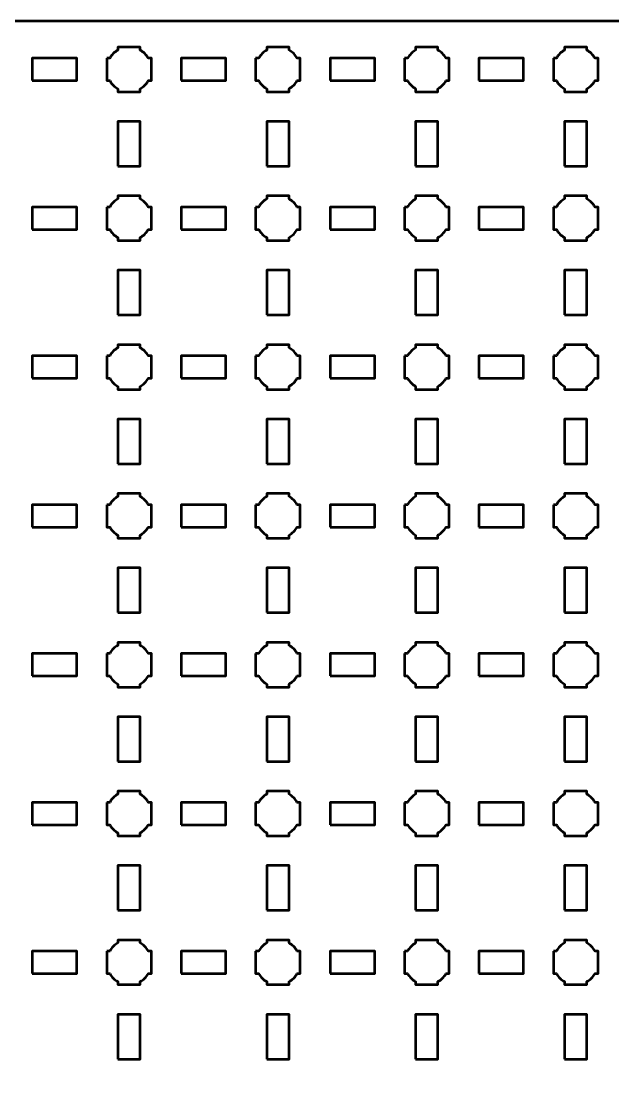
# Model space of a CAD drawing. Header units: centimetres. Extents: x -40.1 to 19.1, y -44.5 to 14.8.
# Drawn here: x -18.95 to -11, y 0.65 to 14.8 of the extents above; entities that cross this region are included whole.
import ezdxf

# ---------------------------------------------------------------- set-up
doc = ezdxf.new("R2010")
doc.units = ezdxf.units.CM
doc.header["$MEASUREMENT"] = 0
doc.layers.add('Layer 1', color=7, linetype='Continuous')

msp = doc.modelspace()

# ---------------------------------------------------------------- linework, layer by layer
at = {"layer": 'Layer 1', "color": 250, "lineweight": 53}
for points in [[(-18.8, 14), (-18.2, 14), (-18.2, 14.3), (-18.8, 14.3), (-18.8, 14)], [(-16.8, 14), (-16.2, 14), (-16.2, 14.3), (-16.8, 14.3), (-16.8, 14)], [(-14.8, 14), (-14.2, 14), (-14.2, 14.3), (-14.8, 14.3), (-14.8, 14)], [(-12.8, 14), (-12.2, 14), (-12.2, 14.3), (-12.8, 14.3), (-12.8, 14)], [(-17.65, 12.85), (-17.35, 12.85), (-17.35, 13.45), (-17.65, 13.45), (-17.65, 12.85)], [(-15.65, 12.85), (-15.35, 12.85), (-15.35, 13.45), (-15.65, 13.45), (-15.65, 12.85)], [(-13.65, 12.85), (-13.35, 12.85), (-13.35, 13.45), (-13.65, 13.45), (-13.65, 12.85)], [(-11.65, 12.85), (-11.35, 12.85), (-11.35, 13.45), (-11.65, 13.45), (-11.65, 12.85)], [(-18.8, 12), (-18.2, 12), (-18.2, 12.3), (-18.8, 12.3), (-18.8, 12)], [(-16.8, 12), (-16.2, 12), (-16.2, 12.3), (-16.8, 12.3), (-16.8, 12)], [(-14.8, 12), (-14.2, 12), (-14.2, 12.3), (-14.8, 12.3), (-14.8, 12)], [(-12.8, 12), (-12.2, 12), (-12.2, 12.3), (-12.8, 12.3), (-12.8, 12)], [(-17.65, 10.85), (-17.35, 10.85), (-17.35, 11.45), (-17.65, 11.45), (-17.65, 10.85)], [(-15.65, 10.85), (-15.35, 10.85), (-15.35, 11.45), (-15.65, 11.45), (-15.65, 10.85)], [(-13.65, 10.85), (-13.35, 10.85), (-13.35, 11.45), (-13.65, 11.45), (-13.65, 10.85)], [(-11.65, 10.85), (-11.35, 10.85), (-11.35, 11.45), (-11.65, 11.45), (-11.65, 10.85)], [(-18.8, 10), (-18.2, 10), (-18.2, 10.3), (-18.8, 10.3), (-18.8, 10)], [(-16.8, 10), (-16.2, 10), (-16.2, 10.3), (-16.8, 10.3), (-16.8, 10)], [(-14.8, 10), (-14.2, 10), (-14.2, 10.3), (-14.8, 10.3), (-14.8, 10)], [(-12.8, 10), (-12.2, 10), (-12.2, 10.3), (-12.8, 10.3), (-12.8, 10)], [(-17.65, 8.85), (-17.35, 8.85), (-17.35, 9.45), (-17.65, 9.45), (-17.65, 8.85)], [(-15.65, 8.85), (-15.35, 8.85), (-15.35, 9.45), (-15.65, 9.45), (-15.65, 8.85)], [(-13.65, 8.85), (-13.35, 8.85), (-13.35, 9.45), (-13.65, 9.45), (-13.65, 8.85)], [(-11.65, 8.85), (-11.35, 8.85), (-11.35, 9.45), (-11.65, 9.45), (-11.65, 8.85)], [(-18.8, 8), (-18.2, 8), (-18.2, 8.3), (-18.8, 8.3), (-18.8, 8)], [(-16.8, 8), (-16.2, 8), (-16.2, 8.3), (-16.8, 8.3), (-16.8, 8)], [(-14.8, 8), (-14.2, 8), (-14.2, 8.3), (-14.8, 8.3), (-14.8, 8)], [(-12.8, 8), (-12.2, 8), (-12.2, 8.3), (-12.8, 8.3), (-12.8, 8)], [(-17.65, 6.85), (-17.35, 6.85), (-17.35, 7.45), (-17.65, 7.45), (-17.65, 6.85)], [(-15.65, 6.85), (-15.35, 6.85), (-15.35, 7.45), (-15.65, 7.45), (-15.65, 6.85)], [(-13.65, 6.85), (-13.35, 6.85), (-13.35, 7.45), (-13.65, 7.45), (-13.65, 6.85)], [(-11.65, 6.85), (-11.35, 6.85), (-11.35, 7.45), (-11.65, 7.45), (-11.65, 6.85)], [(-18.8, 6), (-18.2, 6), (-18.2, 6.3), (-18.8, 6.3), (-18.8, 6)], [(-16.8, 6), (-16.2, 6), (-16.2, 6.3), (-16.8, 6.3), (-16.8, 6)], [(-14.8, 6), (-14.2, 6), (-14.2, 6.3), (-14.8, 6.3), (-14.8, 6)], [(-12.8, 6), (-12.2, 6), (-12.2, 6.3), (-12.8, 6.3), (-12.8, 6)], [(-17.65, 4.85), (-17.35, 4.85), (-17.35, 5.45), (-17.65, 5.45), (-17.65, 4.85)], [(-15.65, 4.85), (-15.35, 4.85), (-15.35, 5.45), (-15.65, 5.45), (-15.65, 4.85)], [(-13.65, 4.85), (-13.35, 4.85), (-13.35, 5.45), (-13.65, 5.45), (-13.65, 4.85)], [(-11.65, 4.85), (-11.35, 4.85), (-11.35, 5.45), (-11.65, 5.45), (-11.65, 4.85)], [(-18.8, 4), (-18.2, 4), (-18.2, 4.3), (-18.8, 4.3), (-18.8, 4)], [(-16.8, 4), (-16.2, 4), (-16.2, 4.3), (-16.8, 4.3), (-16.8, 4)], [(-14.8, 4), (-14.2, 4), (-14.2, 4.3), (-14.8, 4.3), (-14.8, 4)], [(-12.8, 4), (-12.2, 4), (-12.2, 4.3), (-12.8, 4.3), (-12.8, 4)], [(-17.65, 2.85), (-17.35, 2.85), (-17.35, 3.45), (-17.65, 3.45), (-17.65, 2.85)], [(-15.65, 2.85), (-15.35, 2.85), (-15.35, 3.45), (-15.65, 3.45), (-15.65, 2.85)], [(-13.65, 2.85), (-13.35, 2.85), (-13.35, 3.45), (-13.65, 3.45), (-13.65, 2.85)], [(-11.65, 2.85), (-11.35, 2.85), (-11.35, 3.45), (-11.65, 3.45), (-11.65, 2.85)], [(-18.8, 2), (-18.2, 2), (-18.2, 2.3), (-18.8, 2.3), (-18.8, 2)], [(-16.8, 2), (-16.2, 2), (-16.2, 2.3), (-16.8, 2.3), (-16.8, 2)], [(-14.8, 2), (-14.2, 2), (-14.2, 2.3), (-14.8, 2.3), (-14.8, 2)], [(-12.8, 2), (-12.2, 2), (-12.2, 2.3), (-12.8, 2.3), (-12.8, 2)], [(-17.65, 0.85), (-17.35, 0.85), (-17.35, 1.45), (-17.65, 1.45), (-17.65, 0.85)], [(-15.65, 0.85), (-15.35, 0.85), (-15.35, 1.45), (-15.65, 1.45), (-15.65, 0.85)], [(-13.65, 0.85), (-13.35, 0.85), (-13.35, 1.45), (-13.65, 1.45), (-13.65, 0.85)], [(-11.65, 0.85), (-11.35, 0.85), (-11.35, 1.45), (-11.65, 1.45), (-11.65, 0.85)]]:
    msp.add_lwpolyline(points, close=True, dxfattribs=at)
msp.add_open_spline([(-40.15, -44), (-40.15, -44), (-40.15, 14.3), (-40.15, 14.3), (-40.15, 14.3), (-40.15, 14.57609), (-39.92609, 14.8), (-39.65, 14.8), (-39.65, 14.8), (-39.65, 14.8), (18.65, 14.8), (18.65, 14.8), (18.65, 14.8), (18.92609, 14.8), (19.15, 14.57609), (19.15, 14.3), (19.15, 14.3), (19.15, 14.3), (19.15, -44), (19.15, -44), (19.15, -44), (19.15, -44.27609), (18.92609, -44.5), (18.65, -44.5), (18.65, -44.5), (18.65, -44.5), (-39.65, -44.5), (-39.65, -44.5), (-39.65, -44.5), (-39.92609, -44.5), (-40.15, -44.27609), (-40.15, -44)], degree=3, knots=[0, 0, 0, 0, 0.125, 0.125, 0.125, 0.125, 0.25, 0.25, 0.25, 0.25, 0.375, 0.375, 0.375, 0.375, 0.5, 0.5, 0.5, 0.5, 0.625, 0.625, 0.625, 0.625, 0.75, 0.75, 0.75, 0.75, 0.875, 0.875, 0.875, 0.875, 1, 1, 1, 1], dxfattribs=at)
at = {"layer": 'Layer 1', "lineweight": 53}
for points in [[(-17.8, 14.3), (-17.8, 14.3), (-17.75985, 14.3), (-17.75985, 14.3), (-17.75985, 14.3), (-17.7335, 14.34553), (-17.69553, 14.3835), (-17.65, 14.40985), (-17.65, 14.40985), (-17.65, 14.40985), (-17.65, 14.45), (-17.65, 14.45), (-17.65, 14.45), (-17.65, 14.45), (-17.5, 14.45), (-17.5, 14.45), (-17.5, 14.45), (-17.5, 14.45), (-17.35, 14.45), (-17.35, 14.45), (-17.35, 14.45), (-17.35, 14.45), (-17.35, 14.40985), (-17.35, 14.40985), (-17.35, 14.40985), (-17.30447, 14.3835), (-17.2665, 14.34553), (-17.24015, 14.3), (-17.24015, 14.3), (-17.24015, 14.3), (-17.2, 14.3), (-17.2, 14.3), (-17.2, 14.3), (-17.2, 14.3), (-17.2, 14.15), (-17.2, 14.15), (-17.2, 14.15), (-17.2, 14.15), (-17.2, 14), (-17.2, 14), (-17.2, 14), (-17.2, 14), (-17.24015, 14), (-17.24015, 14), (-17.24015, 14), (-17.2665, 13.95447), (-17.30447, 13.9165), (-17.35, 13.89015), (-17.35, 13.89015), (-17.35, 13.89015), (-17.35, 13.85), (-17.35, 13.85), (-17.35, 13.85), (-17.35, 13.85), (-17.5, 13.85), (-17.5, 13.85), (-17.5, 13.85), (-17.5, 13.85), (-17.65, 13.85), (-17.65, 13.85), (-17.65, 13.85), (-17.65, 13.85), (-17.65, 13.89015), (-17.65, 13.89015), (-17.65, 13.89015), (-17.69553, 13.9165), (-17.7335, 13.95447), (-17.75985, 14), (-17.75985, 14), (-17.75985, 14), (-17.8, 14), (-17.8, 14), (-17.8, 14), (-17.8, 14), (-17.8, 14.15), (-17.8, 14.15), (-17.8, 14.15), (-17.8, 14.15), (-17.8, 14.3), (-17.8, 14.3)], [(-15.8, 14.3), (-15.8, 14.3), (-15.75985, 14.3), (-15.75985, 14.3), (-15.75985, 14.3), (-15.7335, 14.34553), (-15.69553, 14.3835), (-15.65, 14.40985), (-15.65, 14.40985), (-15.65, 14.40985), (-15.65, 14.45), (-15.65, 14.45), (-15.65, 14.45), (-15.65, 14.45), (-15.5, 14.45), (-15.5, 14.45), (-15.5, 14.45), (-15.5, 14.45), (-15.35, 14.45), (-15.35, 14.45), (-15.35, 14.45), (-15.35, 14.45), (-15.35, 14.40985), (-15.35, 14.40985), (-15.35, 14.40985), (-15.30447, 14.3835), (-15.2665, 14.34553), (-15.24015, 14.3), (-15.24015, 14.3), (-15.24015, 14.3), (-15.2, 14.3), (-15.2, 14.3), (-15.2, 14.3), (-15.2, 14.3), (-15.2, 14.15), (-15.2, 14.15), (-15.2, 14.15), (-15.2, 14.15), (-15.2, 14), (-15.2, 14), (-15.2, 14), (-15.2, 14), (-15.24015, 14), (-15.24015, 14), (-15.24015, 14), (-15.2665, 13.95447), (-15.30447, 13.9165), (-15.35, 13.89015), (-15.35, 13.89015), (-15.35, 13.89015), (-15.35, 13.85), (-15.35, 13.85), (-15.35, 13.85), (-15.35, 13.85), (-15.5, 13.85), (-15.5, 13.85), (-15.5, 13.85), (-15.5, 13.85), (-15.65, 13.85), (-15.65, 13.85), (-15.65, 13.85), (-15.65, 13.85), (-15.65, 13.89015), (-15.65, 13.89015), (-15.65, 13.89015), (-15.69553, 13.9165), (-15.7335, 13.95447), (-15.75985, 14), (-15.75985, 14), (-15.75985, 14), (-15.8, 14), (-15.8, 14), (-15.8, 14), (-15.8, 14), (-15.8, 14.15), (-15.8, 14.15), (-15.8, 14.15), (-15.8, 14.15), (-15.8, 14.3), (-15.8, 14.3)], [(-13.8, 14.3), (-13.8, 14.3), (-13.75985, 14.3), (-13.75985, 14.3), (-13.75985, 14.3), (-13.7335, 14.34553), (-13.69553, 14.3835), (-13.65, 14.40985), (-13.65, 14.40985), (-13.65, 14.40985), (-13.65, 14.45), (-13.65, 14.45), (-13.65, 14.45), (-13.65, 14.45), (-13.5, 14.45), (-13.5, 14.45), (-13.5, 14.45), (-13.5, 14.45), (-13.35, 14.45), (-13.35, 14.45), (-13.35, 14.45), (-13.35, 14.45), (-13.35, 14.40985), (-13.35, 14.40985), (-13.35, 14.40985), (-13.30447, 14.3835), (-13.2665, 14.34553), (-13.24015, 14.3), (-13.24015, 14.3), (-13.24015, 14.3), (-13.2, 14.3), (-13.2, 14.3), (-13.2, 14.3), (-13.2, 14.3), (-13.2, 14.15), (-13.2, 14.15), (-13.2, 14.15), (-13.2, 14.15), (-13.2, 14), (-13.2, 14), (-13.2, 14), (-13.2, 14), (-13.24015, 14), (-13.24015, 14), (-13.24015, 14), (-13.2665, 13.95447), (-13.30447, 13.9165), (-13.35, 13.89015), (-13.35, 13.89015), (-13.35, 13.89015), (-13.35, 13.85), (-13.35, 13.85), (-13.35, 13.85), (-13.35, 13.85), (-13.5, 13.85), (-13.5, 13.85), (-13.5, 13.85), (-13.5, 13.85), (-13.65, 13.85), (-13.65, 13.85), (-13.65, 13.85), (-13.65, 13.85), (-13.65, 13.89015), (-13.65, 13.89015), (-13.65, 13.89015), (-13.69553, 13.9165), (-13.7335, 13.95447), (-13.75985, 14), (-13.75985, 14), (-13.75985, 14), (-13.8, 14), (-13.8, 14), (-13.8, 14), (-13.8, 14), (-13.8, 14.15), (-13.8, 14.15), (-13.8, 14.15), (-13.8, 14.15), (-13.8, 14.3), (-13.8, 14.3)], [(-11.8, 14.3), (-11.8, 14.3), (-11.75985, 14.3), (-11.75985, 14.3), (-11.75985, 14.3), (-11.7335, 14.34553), (-11.69553, 14.3835), (-11.65, 14.40985), (-11.65, 14.40985), (-11.65, 14.40985), (-11.65, 14.45), (-11.65, 14.45), (-11.65, 14.45), (-11.65, 14.45), (-11.5, 14.45), (-11.5, 14.45), (-11.5, 14.45), (-11.5, 14.45), (-11.35, 14.45), (-11.35, 14.45), (-11.35, 14.45), (-11.35, 14.45), (-11.35, 14.40985), (-11.35, 14.40985), (-11.35, 14.40985), (-11.30447, 14.3835), (-11.2665, 14.34553), (-11.24015, 14.3), (-11.24015, 14.3), (-11.24015, 14.3), (-11.2, 14.3), (-11.2, 14.3), (-11.2, 14.3), (-11.2, 14.3), (-11.2, 14.15), (-11.2, 14.15), (-11.2, 14.15), (-11.2, 14.15), (-11.2, 14), (-11.2, 14), (-11.2, 14), (-11.2, 14), (-11.24015, 14), (-11.24015, 14), (-11.24015, 14), (-11.2665, 13.95447), (-11.30447, 13.9165), (-11.35, 13.89015), (-11.35, 13.89015), (-11.35, 13.89015), (-11.35, 13.85), (-11.35, 13.85), (-11.35, 13.85), (-11.35, 13.85), (-11.5, 13.85), (-11.5, 13.85), (-11.5, 13.85), (-11.5, 13.85), (-11.65, 13.85), (-11.65, 13.85), (-11.65, 13.85), (-11.65, 13.85), (-11.65, 13.89015), (-11.65, 13.89015), (-11.65, 13.89015), (-11.69553, 13.9165), (-11.7335, 13.95447), (-11.75985, 14), (-11.75985, 14), (-11.75985, 14), (-11.8, 14), (-11.8, 14), (-11.8, 14), (-11.8, 14), (-11.8, 14.15), (-11.8, 14.15), (-11.8, 14.15), (-11.8, 14.15), (-11.8, 14.3), (-11.8, 14.3)], [(-17.8, 12.3), (-17.8, 12.3), (-17.75985, 12.3), (-17.75985, 12.3), (-17.75985, 12.3), (-17.7335, 12.34553), (-17.69553, 12.3835), (-17.65, 12.40985), (-17.65, 12.40985), (-17.65, 12.40985), (-17.65, 12.45), (-17.65, 12.45), (-17.65, 12.45), (-17.65, 12.45), (-17.5, 12.45), (-17.5, 12.45), (-17.5, 12.45), (-17.5, 12.45), (-17.35, 12.45), (-17.35, 12.45), (-17.35, 12.45), (-17.35, 12.45), (-17.35, 12.40985), (-17.35, 12.40985), (-17.35, 12.40985), (-17.30447, 12.3835), (-17.2665, 12.34553), (-17.24015, 12.3), (-17.24015, 12.3), (-17.24015, 12.3), (-17.2, 12.3), (-17.2, 12.3), (-17.2, 12.3), (-17.2, 12.3), (-17.2, 12.15), (-17.2, 12.15), (-17.2, 12.15), (-17.2, 12.15), (-17.2, 12), (-17.2, 12), (-17.2, 12), (-17.2, 12), (-17.24015, 12), (-17.24015, 12), (-17.24015, 12), (-17.2665, 11.95447), (-17.30447, 11.9165), (-17.35, 11.89015), (-17.35, 11.89015), (-17.35, 11.89015), (-17.35, 11.85), (-17.35, 11.85), (-17.35, 11.85), (-17.35, 11.85), (-17.5, 11.85), (-17.5, 11.85), (-17.5, 11.85), (-17.5, 11.85), (-17.65, 11.85), (-17.65, 11.85), (-17.65, 11.85), (-17.65, 11.85), (-17.65, 11.89015), (-17.65, 11.89015), (-17.65, 11.89015), (-17.69553, 11.9165), (-17.7335, 11.95447), (-17.75985, 12), (-17.75985, 12), (-17.75985, 12), (-17.8, 12), (-17.8, 12), (-17.8, 12), (-17.8, 12), (-17.8, 12.15), (-17.8, 12.15), (-17.8, 12.15), (-17.8, 12.15), (-17.8, 12.3), (-17.8, 12.3)], [(-15.8, 12.3), (-15.8, 12.3), (-15.75985, 12.3), (-15.75985, 12.3), (-15.75985, 12.3), (-15.7335, 12.34553), (-15.69553, 12.3835), (-15.65, 12.40985), (-15.65, 12.40985), (-15.65, 12.40985), (-15.65, 12.45), (-15.65, 12.45), (-15.65, 12.45), (-15.65, 12.45), (-15.5, 12.45), (-15.5, 12.45), (-15.5, 12.45), (-15.5, 12.45), (-15.35, 12.45), (-15.35, 12.45), (-15.35, 12.45), (-15.35, 12.45), (-15.35, 12.40985), (-15.35, 12.40985), (-15.35, 12.40985), (-15.30447, 12.3835), (-15.2665, 12.34553), (-15.24015, 12.3), (-15.24015, 12.3), (-15.24015, 12.3), (-15.2, 12.3), (-15.2, 12.3), (-15.2, 12.3), (-15.2, 12.3), (-15.2, 12.15), (-15.2, 12.15), (-15.2, 12.15), (-15.2, 12.15), (-15.2, 12), (-15.2, 12), (-15.2, 12), (-15.2, 12), (-15.24015, 12), (-15.24015, 12), (-15.24015, 12), (-15.2665, 11.95447), (-15.30447, 11.9165), (-15.35, 11.89015), (-15.35, 11.89015), (-15.35, 11.89015), (-15.35, 11.85), (-15.35, 11.85), (-15.35, 11.85), (-15.35, 11.85), (-15.5, 11.85), (-15.5, 11.85), (-15.5, 11.85), (-15.5, 11.85), (-15.65, 11.85), (-15.65, 11.85), (-15.65, 11.85), (-15.65, 11.85), (-15.65, 11.89015), (-15.65, 11.89015), (-15.65, 11.89015), (-15.69553, 11.9165), (-15.7335, 11.95447), (-15.75985, 12), (-15.75985, 12), (-15.75985, 12), (-15.8, 12), (-15.8, 12), (-15.8, 12), (-15.8, 12), (-15.8, 12.15), (-15.8, 12.15), (-15.8, 12.15), (-15.8, 12.15), (-15.8, 12.3), (-15.8, 12.3)], [(-13.8, 12.3), (-13.8, 12.3), (-13.75985, 12.3), (-13.75985, 12.3), (-13.75985, 12.3), (-13.7335, 12.34553), (-13.69553, 12.3835), (-13.65, 12.40985), (-13.65, 12.40985), (-13.65, 12.40985), (-13.65, 12.45), (-13.65, 12.45), (-13.65, 12.45), (-13.65, 12.45), (-13.5, 12.45), (-13.5, 12.45), (-13.5, 12.45), (-13.5, 12.45), (-13.35, 12.45), (-13.35, 12.45), (-13.35, 12.45), (-13.35, 12.45), (-13.35, 12.40985), (-13.35, 12.40985), (-13.35, 12.40985), (-13.30447, 12.3835), (-13.2665, 12.34553), (-13.24015, 12.3), (-13.24015, 12.3), (-13.24015, 12.3), (-13.2, 12.3), (-13.2, 12.3), (-13.2, 12.3), (-13.2, 12.3), (-13.2, 12.15), (-13.2, 12.15), (-13.2, 12.15), (-13.2, 12.15), (-13.2, 12), (-13.2, 12), (-13.2, 12), (-13.2, 12), (-13.24015, 12), (-13.24015, 12), (-13.24015, 12), (-13.2665, 11.95447), (-13.30447, 11.9165), (-13.35, 11.89015), (-13.35, 11.89015), (-13.35, 11.89015), (-13.35, 11.85), (-13.35, 11.85), (-13.35, 11.85), (-13.35, 11.85), (-13.5, 11.85), (-13.5, 11.85), (-13.5, 11.85), (-13.5, 11.85), (-13.65, 11.85), (-13.65, 11.85), (-13.65, 11.85), (-13.65, 11.85), (-13.65, 11.89015), (-13.65, 11.89015), (-13.65, 11.89015), (-13.69553, 11.9165), (-13.7335, 11.95447), (-13.75985, 12), (-13.75985, 12), (-13.75985, 12), (-13.8, 12), (-13.8, 12), (-13.8, 12), (-13.8, 12), (-13.8, 12.15), (-13.8, 12.15), (-13.8, 12.15), (-13.8, 12.15), (-13.8, 12.3), (-13.8, 12.3)], [(-11.8, 12.3), (-11.8, 12.3), (-11.75985, 12.3), (-11.75985, 12.3), (-11.75985, 12.3), (-11.7335, 12.34553), (-11.69553, 12.3835), (-11.65, 12.40985), (-11.65, 12.40985), (-11.65, 12.40985), (-11.65, 12.45), (-11.65, 12.45), (-11.65, 12.45), (-11.65, 12.45), (-11.5, 12.45), (-11.5, 12.45), (-11.5, 12.45), (-11.5, 12.45), (-11.35, 12.45), (-11.35, 12.45), (-11.35, 12.45), (-11.35, 12.45), (-11.35, 12.40985), (-11.35, 12.40985), (-11.35, 12.40985), (-11.30447, 12.3835), (-11.2665, 12.34553), (-11.24015, 12.3), (-11.24015, 12.3), (-11.24015, 12.3), (-11.2, 12.3), (-11.2, 12.3), (-11.2, 12.3), (-11.2, 12.3), (-11.2, 12.15), (-11.2, 12.15), (-11.2, 12.15), (-11.2, 12.15), (-11.2, 12), (-11.2, 12), (-11.2, 12), (-11.2, 12), (-11.24015, 12), (-11.24015, 12), (-11.24015, 12), (-11.2665, 11.95447), (-11.30447, 11.9165), (-11.35, 11.89015), (-11.35, 11.89015), (-11.35, 11.89015), (-11.35, 11.85), (-11.35, 11.85), (-11.35, 11.85), (-11.35, 11.85), (-11.5, 11.85), (-11.5, 11.85), (-11.5, 11.85), (-11.5, 11.85), (-11.65, 11.85), (-11.65, 11.85), (-11.65, 11.85), (-11.65, 11.85), (-11.65, 11.89015), (-11.65, 11.89015), (-11.65, 11.89015), (-11.69553, 11.9165), (-11.7335, 11.95447), (-11.75985, 12), (-11.75985, 12), (-11.75985, 12), (-11.8, 12), (-11.8, 12), (-11.8, 12), (-11.8, 12), (-11.8, 12.15), (-11.8, 12.15), (-11.8, 12.15), (-11.8, 12.15), (-11.8, 12.3), (-11.8, 12.3)], [(-17.8, 10.3), (-17.8, 10.3), (-17.75985, 10.3), (-17.75985, 10.3), (-17.75985, 10.3), (-17.7335, 10.34553), (-17.69553, 10.3835), (-17.65, 10.40985), (-17.65, 10.40985), (-17.65, 10.40985), (-17.65, 10.45), (-17.65, 10.45), (-17.65, 10.45), (-17.65, 10.45), (-17.5, 10.45), (-17.5, 10.45), (-17.5, 10.45), (-17.5, 10.45), (-17.35, 10.45), (-17.35, 10.45), (-17.35, 10.45), (-17.35, 10.45), (-17.35, 10.40985), (-17.35, 10.40985), (-17.35, 10.40985), (-17.30447, 10.3835), (-17.2665, 10.34553), (-17.24015, 10.3), (-17.24015, 10.3), (-17.24015, 10.3), (-17.2, 10.3), (-17.2, 10.3), (-17.2, 10.3), (-17.2, 10.3), (-17.2, 10.15), (-17.2, 10.15), (-17.2, 10.15), (-17.2, 10.15), (-17.2, 10), (-17.2, 10), (-17.2, 10), (-17.2, 10), (-17.24015, 10), (-17.24015, 10), (-17.24015, 10), (-17.2665, 9.95447), (-17.30447, 9.9165), (-17.35, 9.89015), (-17.35, 9.89015), (-17.35, 9.89015), (-17.35, 9.85), (-17.35, 9.85), (-17.35, 9.85), (-17.35, 9.85), (-17.5, 9.85), (-17.5, 9.85), (-17.5, 9.85), (-17.5, 9.85), (-17.65, 9.85), (-17.65, 9.85), (-17.65, 9.85), (-17.65, 9.85), (-17.65, 9.89015), (-17.65, 9.89015), (-17.65, 9.89015), (-17.69553, 9.9165), (-17.7335, 9.95447), (-17.75985, 10), (-17.75985, 10), (-17.75985, 10), (-17.8, 10), (-17.8, 10), (-17.8, 10), (-17.8, 10), (-17.8, 10.15), (-17.8, 10.15), (-17.8, 10.15), (-17.8, 10.15), (-17.8, 10.3), (-17.8, 10.3)], [(-15.8, 10.3), (-15.8, 10.3), (-15.75985, 10.3), (-15.75985, 10.3), (-15.75985, 10.3), (-15.7335, 10.34553), (-15.69553, 10.3835), (-15.65, 10.40985), (-15.65, 10.40985), (-15.65, 10.40985), (-15.65, 10.45), (-15.65, 10.45), (-15.65, 10.45), (-15.65, 10.45), (-15.5, 10.45), (-15.5, 10.45), (-15.5, 10.45), (-15.5, 10.45), (-15.35, 10.45), (-15.35, 10.45), (-15.35, 10.45), (-15.35, 10.45), (-15.35, 10.40985), (-15.35, 10.40985), (-15.35, 10.40985), (-15.30447, 10.3835), (-15.2665, 10.34553), (-15.24015, 10.3), (-15.24015, 10.3), (-15.24015, 10.3), (-15.2, 10.3), (-15.2, 10.3), (-15.2, 10.3), (-15.2, 10.3), (-15.2, 10.15), (-15.2, 10.15), (-15.2, 10.15), (-15.2, 10.15), (-15.2, 10), (-15.2, 10), (-15.2, 10), (-15.2, 10), (-15.24015, 10), (-15.24015, 10), (-15.24015, 10), (-15.2665, 9.95447), (-15.30447, 9.9165), (-15.35, 9.89015), (-15.35, 9.89015), (-15.35, 9.89015), (-15.35, 9.85), (-15.35, 9.85), (-15.35, 9.85), (-15.35, 9.85), (-15.5, 9.85), (-15.5, 9.85), (-15.5, 9.85), (-15.5, 9.85), (-15.65, 9.85), (-15.65, 9.85), (-15.65, 9.85), (-15.65, 9.85), (-15.65, 9.89015), (-15.65, 9.89015), (-15.65, 9.89015), (-15.69553, 9.9165), (-15.7335, 9.95447), (-15.75985, 10), (-15.75985, 10), (-15.75985, 10), (-15.8, 10), (-15.8, 10), (-15.8, 10), (-15.8, 10), (-15.8, 10.15), (-15.8, 10.15), (-15.8, 10.15), (-15.8, 10.15), (-15.8, 10.3), (-15.8, 10.3)], [(-13.8, 10.3), (-13.8, 10.3), (-13.75985, 10.3), (-13.75985, 10.3), (-13.75985, 10.3), (-13.7335, 10.34553), (-13.69553, 10.3835), (-13.65, 10.40985), (-13.65, 10.40985), (-13.65, 10.40985), (-13.65, 10.45), (-13.65, 10.45), (-13.65, 10.45), (-13.65, 10.45), (-13.5, 10.45), (-13.5, 10.45), (-13.5, 10.45), (-13.5, 10.45), (-13.35, 10.45), (-13.35, 10.45), (-13.35, 10.45), (-13.35, 10.45), (-13.35, 10.40985), (-13.35, 10.40985), (-13.35, 10.40985), (-13.30447, 10.3835), (-13.2665, 10.34553), (-13.24015, 10.3), (-13.24015, 10.3), (-13.24015, 10.3), (-13.2, 10.3), (-13.2, 10.3), (-13.2, 10.3), (-13.2, 10.3), (-13.2, 10.15), (-13.2, 10.15), (-13.2, 10.15), (-13.2, 10.15), (-13.2, 10), (-13.2, 10), (-13.2, 10), (-13.2, 10), (-13.24015, 10), (-13.24015, 10), (-13.24015, 10), (-13.2665, 9.95447), (-13.30447, 9.9165), (-13.35, 9.89015), (-13.35, 9.89015), (-13.35, 9.89015), (-13.35, 9.85), (-13.35, 9.85), (-13.35, 9.85), (-13.35, 9.85), (-13.5, 9.85), (-13.5, 9.85), (-13.5, 9.85), (-13.5, 9.85), (-13.65, 9.85), (-13.65, 9.85), (-13.65, 9.85), (-13.65, 9.85), (-13.65, 9.89015), (-13.65, 9.89015), (-13.65, 9.89015), (-13.69553, 9.9165), (-13.7335, 9.95447), (-13.75985, 10), (-13.75985, 10), (-13.75985, 10), (-13.8, 10), (-13.8, 10), (-13.8, 10), (-13.8, 10), (-13.8, 10.15), (-13.8, 10.15), (-13.8, 10.15), (-13.8, 10.15), (-13.8, 10.3), (-13.8, 10.3)], [(-11.8, 10.3), (-11.8, 10.3), (-11.75985, 10.3), (-11.75985, 10.3), (-11.75985, 10.3), (-11.7335, 10.34553), (-11.69553, 10.3835), (-11.65, 10.40985), (-11.65, 10.40985), (-11.65, 10.40985), (-11.65, 10.45), (-11.65, 10.45), (-11.65, 10.45), (-11.65, 10.45), (-11.5, 10.45), (-11.5, 10.45), (-11.5, 10.45), (-11.5, 10.45), (-11.35, 10.45), (-11.35, 10.45), (-11.35, 10.45), (-11.35, 10.45), (-11.35, 10.40985), (-11.35, 10.40985), (-11.35, 10.40985), (-11.30447, 10.3835), (-11.2665, 10.34553), (-11.24015, 10.3), (-11.24015, 10.3), (-11.24015, 10.3), (-11.2, 10.3), (-11.2, 10.3), (-11.2, 10.3), (-11.2, 10.3), (-11.2, 10.15), (-11.2, 10.15), (-11.2, 10.15), (-11.2, 10.15), (-11.2, 10), (-11.2, 10), (-11.2, 10), (-11.2, 10), (-11.24015, 10), (-11.24015, 10), (-11.24015, 10), (-11.2665, 9.95447), (-11.30447, 9.9165), (-11.35, 9.89015), (-11.35, 9.89015), (-11.35, 9.89015), (-11.35, 9.85), (-11.35, 9.85), (-11.35, 9.85), (-11.35, 9.85), (-11.5, 9.85), (-11.5, 9.85), (-11.5, 9.85), (-11.5, 9.85), (-11.65, 9.85), (-11.65, 9.85), (-11.65, 9.85), (-11.65, 9.85), (-11.65, 9.89015), (-11.65, 9.89015), (-11.65, 9.89015), (-11.69553, 9.9165), (-11.7335, 9.95447), (-11.75985, 10), (-11.75985, 10), (-11.75985, 10), (-11.8, 10), (-11.8, 10), (-11.8, 10), (-11.8, 10), (-11.8, 10.15), (-11.8, 10.15), (-11.8, 10.15), (-11.8, 10.15), (-11.8, 10.3), (-11.8, 10.3)], [(-17.8, 8.3), (-17.8, 8.3), (-17.75985, 8.3), (-17.75985, 8.3), (-17.75985, 8.3), (-17.7335, 8.34553), (-17.69553, 8.3835), (-17.65, 8.40985), (-17.65, 8.40985), (-17.65, 8.40985), (-17.65, 8.45), (-17.65, 8.45), (-17.65, 8.45), (-17.65, 8.45), (-17.5, 8.45), (-17.5, 8.45), (-17.5, 8.45), (-17.5, 8.45), (-17.35, 8.45), (-17.35, 8.45), (-17.35, 8.45), (-17.35, 8.45), (-17.35, 8.40985), (-17.35, 8.40985), (-17.35, 8.40985), (-17.30447, 8.3835), (-17.2665, 8.34553), (-17.24015, 8.3), (-17.24015, 8.3), (-17.24015, 8.3), (-17.2, 8.3), (-17.2, 8.3), (-17.2, 8.3), (-17.2, 8.3), (-17.2, 8.15), (-17.2, 8.15), (-17.2, 8.15), (-17.2, 8.15), (-17.2, 8), (-17.2, 8), (-17.2, 8), (-17.2, 8), (-17.24015, 8), (-17.24015, 8), (-17.24015, 8), (-17.2665, 7.95447), (-17.30447, 7.9165), (-17.35, 7.89015), (-17.35, 7.89015), (-17.35, 7.89015), (-17.35, 7.85), (-17.35, 7.85), (-17.35, 7.85), (-17.35, 7.85), (-17.5, 7.85), (-17.5, 7.85), (-17.5, 7.85), (-17.5, 7.85), (-17.65, 7.85), (-17.65, 7.85), (-17.65, 7.85), (-17.65, 7.85), (-17.65, 7.89015), (-17.65, 7.89015), (-17.65, 7.89015), (-17.69553, 7.9165), (-17.7335, 7.95447), (-17.75985, 8), (-17.75985, 8), (-17.75985, 8), (-17.8, 8), (-17.8, 8), (-17.8, 8), (-17.8, 8), (-17.8, 8.15), (-17.8, 8.15), (-17.8, 8.15), (-17.8, 8.15), (-17.8, 8.3), (-17.8, 8.3)], [(-15.8, 8.3), (-15.8, 8.3), (-15.75985, 8.3), (-15.75985, 8.3), (-15.75985, 8.3), (-15.7335, 8.34553), (-15.69553, 8.3835), (-15.65, 8.40985), (-15.65, 8.40985), (-15.65, 8.40985), (-15.65, 8.45), (-15.65, 8.45), (-15.65, 8.45), (-15.65, 8.45), (-15.5, 8.45), (-15.5, 8.45), (-15.5, 8.45), (-15.5, 8.45), (-15.35, 8.45), (-15.35, 8.45), (-15.35, 8.45), (-15.35, 8.45), (-15.35, 8.40985), (-15.35, 8.40985), (-15.35, 8.40985), (-15.30447, 8.3835), (-15.2665, 8.34553), (-15.24015, 8.3), (-15.24015, 8.3), (-15.24015, 8.3), (-15.2, 8.3), (-15.2, 8.3), (-15.2, 8.3), (-15.2, 8.3), (-15.2, 8.15), (-15.2, 8.15), (-15.2, 8.15), (-15.2, 8.15), (-15.2, 8), (-15.2, 8), (-15.2, 8), (-15.2, 8), (-15.24015, 8), (-15.24015, 8), (-15.24015, 8), (-15.2665, 7.95447), (-15.30447, 7.9165), (-15.35, 7.89015), (-15.35, 7.89015), (-15.35, 7.89015), (-15.35, 7.85), (-15.35, 7.85), (-15.35, 7.85), (-15.35, 7.85), (-15.5, 7.85), (-15.5, 7.85), (-15.5, 7.85), (-15.5, 7.85), (-15.65, 7.85), (-15.65, 7.85), (-15.65, 7.85), (-15.65, 7.85), (-15.65, 7.89015), (-15.65, 7.89015), (-15.65, 7.89015), (-15.69553, 7.9165), (-15.7335, 7.95447), (-15.75985, 8), (-15.75985, 8), (-15.75985, 8), (-15.8, 8), (-15.8, 8), (-15.8, 8), (-15.8, 8), (-15.8, 8.15), (-15.8, 8.15), (-15.8, 8.15), (-15.8, 8.15), (-15.8, 8.3), (-15.8, 8.3)], [(-13.8, 8.3), (-13.8, 8.3), (-13.75985, 8.3), (-13.75985, 8.3), (-13.75985, 8.3), (-13.7335, 8.34553), (-13.69553, 8.3835), (-13.65, 8.40985), (-13.65, 8.40985), (-13.65, 8.40985), (-13.65, 8.45), (-13.65, 8.45), (-13.65, 8.45), (-13.65, 8.45), (-13.5, 8.45), (-13.5, 8.45), (-13.5, 8.45), (-13.5, 8.45), (-13.35, 8.45), (-13.35, 8.45), (-13.35, 8.45), (-13.35, 8.45), (-13.35, 8.40985), (-13.35, 8.40985), (-13.35, 8.40985), (-13.30447, 8.3835), (-13.2665, 8.34553), (-13.24015, 8.3), (-13.24015, 8.3), (-13.24015, 8.3), (-13.2, 8.3), (-13.2, 8.3), (-13.2, 8.3), (-13.2, 8.3), (-13.2, 8.15), (-13.2, 8.15), (-13.2, 8.15), (-13.2, 8.15), (-13.2, 8), (-13.2, 8), (-13.2, 8), (-13.2, 8), (-13.24015, 8), (-13.24015, 8), (-13.24015, 8), (-13.2665, 7.95447), (-13.30447, 7.9165), (-13.35, 7.89015), (-13.35, 7.89015), (-13.35, 7.89015), (-13.35, 7.85), (-13.35, 7.85), (-13.35, 7.85), (-13.35, 7.85), (-13.5, 7.85), (-13.5, 7.85), (-13.5, 7.85), (-13.5, 7.85), (-13.65, 7.85), (-13.65, 7.85), (-13.65, 7.85), (-13.65, 7.85), (-13.65, 7.89015), (-13.65, 7.89015), (-13.65, 7.89015), (-13.69553, 7.9165), (-13.7335, 7.95447), (-13.75985, 8), (-13.75985, 8), (-13.75985, 8), (-13.8, 8), (-13.8, 8), (-13.8, 8), (-13.8, 8), (-13.8, 8.15), (-13.8, 8.15), (-13.8, 8.15), (-13.8, 8.15), (-13.8, 8.3), (-13.8, 8.3)], [(-11.8, 8.3), (-11.8, 8.3), (-11.75985, 8.3), (-11.75985, 8.3), (-11.75985, 8.3), (-11.7335, 8.34553), (-11.69553, 8.3835), (-11.65, 8.40985), (-11.65, 8.40985), (-11.65, 8.40985), (-11.65, 8.45), (-11.65, 8.45), (-11.65, 8.45), (-11.65, 8.45), (-11.5, 8.45), (-11.5, 8.45), (-11.5, 8.45), (-11.5, 8.45), (-11.35, 8.45), (-11.35, 8.45), (-11.35, 8.45), (-11.35, 8.45), (-11.35, 8.40985), (-11.35, 8.40985), (-11.35, 8.40985), (-11.30447, 8.3835), (-11.2665, 8.34553), (-11.24015, 8.3), (-11.24015, 8.3), (-11.24015, 8.3), (-11.2, 8.3), (-11.2, 8.3), (-11.2, 8.3), (-11.2, 8.3), (-11.2, 8.15), (-11.2, 8.15), (-11.2, 8.15), (-11.2, 8.15), (-11.2, 8), (-11.2, 8), (-11.2, 8), (-11.2, 8), (-11.24015, 8), (-11.24015, 8), (-11.24015, 8), (-11.2665, 7.95447), (-11.30447, 7.9165), (-11.35, 7.89015), (-11.35, 7.89015), (-11.35, 7.89015), (-11.35, 7.85), (-11.35, 7.85), (-11.35, 7.85), (-11.35, 7.85), (-11.5, 7.85), (-11.5, 7.85), (-11.5, 7.85), (-11.5, 7.85), (-11.65, 7.85), (-11.65, 7.85), (-11.65, 7.85), (-11.65, 7.85), (-11.65, 7.89015), (-11.65, 7.89015), (-11.65, 7.89015), (-11.69553, 7.9165), (-11.7335, 7.95447), (-11.75985, 8), (-11.75985, 8), (-11.75985, 8), (-11.8, 8), (-11.8, 8), (-11.8, 8), (-11.8, 8), (-11.8, 8.15), (-11.8, 8.15), (-11.8, 8.15), (-11.8, 8.15), (-11.8, 8.3), (-11.8, 8.3)], [(-17.8, 6.3), (-17.8, 6.3), (-17.75985, 6.3), (-17.75985, 6.3), (-17.75985, 6.3), (-17.7335, 6.34553), (-17.69553, 6.3835), (-17.65, 6.40985), (-17.65, 6.40985), (-17.65, 6.40985), (-17.65, 6.45), (-17.65, 6.45), (-17.65, 6.45), (-17.65, 6.45), (-17.5, 6.45), (-17.5, 6.45), (-17.5, 6.45), (-17.5, 6.45), (-17.35, 6.45), (-17.35, 6.45), (-17.35, 6.45), (-17.35, 6.45), (-17.35, 6.40985), (-17.35, 6.40985), (-17.35, 6.40985), (-17.30447, 6.3835), (-17.2665, 6.34553), (-17.24015, 6.3), (-17.24015, 6.3), (-17.24015, 6.3), (-17.2, 6.3), (-17.2, 6.3), (-17.2, 6.3), (-17.2, 6.3), (-17.2, 6.15), (-17.2, 6.15), (-17.2, 6.15), (-17.2, 6.15), (-17.2, 6), (-17.2, 6), (-17.2, 6), (-17.2, 6), (-17.24015, 6), (-17.24015, 6), (-17.24015, 6), (-17.2665, 5.95447), (-17.30447, 5.9165), (-17.35, 5.89015), (-17.35, 5.89015), (-17.35, 5.89015), (-17.35, 5.85), (-17.35, 5.85), (-17.35, 5.85), (-17.35, 5.85), (-17.5, 5.85), (-17.5, 5.85), (-17.5, 5.85), (-17.5, 5.85), (-17.65, 5.85), (-17.65, 5.85), (-17.65, 5.85), (-17.65, 5.85), (-17.65, 5.89015), (-17.65, 5.89015), (-17.65, 5.89015), (-17.69553, 5.9165), (-17.7335, 5.95447), (-17.75985, 6), (-17.75985, 6), (-17.75985, 6), (-17.8, 6), (-17.8, 6), (-17.8, 6), (-17.8, 6), (-17.8, 6.15), (-17.8, 6.15), (-17.8, 6.15), (-17.8, 6.15), (-17.8, 6.3), (-17.8, 6.3)], [(-15.8, 6.3), (-15.8, 6.3), (-15.75985, 6.3), (-15.75985, 6.3), (-15.75985, 6.3), (-15.7335, 6.34553), (-15.69553, 6.3835), (-15.65, 6.40985), (-15.65, 6.40985), (-15.65, 6.40985), (-15.65, 6.45), (-15.65, 6.45), (-15.65, 6.45), (-15.65, 6.45), (-15.5, 6.45), (-15.5, 6.45), (-15.5, 6.45), (-15.5, 6.45), (-15.35, 6.45), (-15.35, 6.45), (-15.35, 6.45), (-15.35, 6.45), (-15.35, 6.40985), (-15.35, 6.40985), (-15.35, 6.40985), (-15.30447, 6.3835), (-15.2665, 6.34553), (-15.24015, 6.3), (-15.24015, 6.3), (-15.24015, 6.3), (-15.2, 6.3), (-15.2, 6.3), (-15.2, 6.3), (-15.2, 6.3), (-15.2, 6.15), (-15.2, 6.15), (-15.2, 6.15), (-15.2, 6.15), (-15.2, 6), (-15.2, 6), (-15.2, 6), (-15.2, 6), (-15.24015, 6), (-15.24015, 6), (-15.24015, 6), (-15.2665, 5.95447), (-15.30447, 5.9165), (-15.35, 5.89015), (-15.35, 5.89015), (-15.35, 5.89015), (-15.35, 5.85), (-15.35, 5.85), (-15.35, 5.85), (-15.35, 5.85), (-15.5, 5.85), (-15.5, 5.85), (-15.5, 5.85), (-15.5, 5.85), (-15.65, 5.85), (-15.65, 5.85), (-15.65, 5.85), (-15.65, 5.85), (-15.65, 5.89015), (-15.65, 5.89015), (-15.65, 5.89015), (-15.69553, 5.9165), (-15.7335, 5.95447), (-15.75985, 6), (-15.75985, 6), (-15.75985, 6), (-15.8, 6), (-15.8, 6), (-15.8, 6), (-15.8, 6), (-15.8, 6.15), (-15.8, 6.15), (-15.8, 6.15), (-15.8, 6.15), (-15.8, 6.3), (-15.8, 6.3)], [(-13.8, 6.3), (-13.8, 6.3), (-13.75985, 6.3), (-13.75985, 6.3), (-13.75985, 6.3), (-13.7335, 6.34553), (-13.69553, 6.3835), (-13.65, 6.40985), (-13.65, 6.40985), (-13.65, 6.40985), (-13.65, 6.45), (-13.65, 6.45), (-13.65, 6.45), (-13.65, 6.45), (-13.5, 6.45), (-13.5, 6.45), (-13.5, 6.45), (-13.5, 6.45), (-13.35, 6.45), (-13.35, 6.45), (-13.35, 6.45), (-13.35, 6.45), (-13.35, 6.40985), (-13.35, 6.40985), (-13.35, 6.40985), (-13.30447, 6.3835), (-13.2665, 6.34553), (-13.24015, 6.3), (-13.24015, 6.3), (-13.24015, 6.3), (-13.2, 6.3), (-13.2, 6.3), (-13.2, 6.3), (-13.2, 6.3), (-13.2, 6.15), (-13.2, 6.15), (-13.2, 6.15), (-13.2, 6.15), (-13.2, 6), (-13.2, 6), (-13.2, 6), (-13.2, 6), (-13.24015, 6), (-13.24015, 6), (-13.24015, 6), (-13.2665, 5.95447), (-13.30447, 5.9165), (-13.35, 5.89015), (-13.35, 5.89015), (-13.35, 5.89015), (-13.35, 5.85), (-13.35, 5.85), (-13.35, 5.85), (-13.35, 5.85), (-13.5, 5.85), (-13.5, 5.85), (-13.5, 5.85), (-13.5, 5.85), (-13.65, 5.85), (-13.65, 5.85), (-13.65, 5.85), (-13.65, 5.85), (-13.65, 5.89015), (-13.65, 5.89015), (-13.65, 5.89015), (-13.69553, 5.9165), (-13.7335, 5.95447), (-13.75985, 6), (-13.75985, 6), (-13.75985, 6), (-13.8, 6), (-13.8, 6), (-13.8, 6), (-13.8, 6), (-13.8, 6.15), (-13.8, 6.15), (-13.8, 6.15), (-13.8, 6.15), (-13.8, 6.3), (-13.8, 6.3)], [(-11.8, 6.3), (-11.8, 6.3), (-11.75985, 6.3), (-11.75985, 6.3), (-11.75985, 6.3), (-11.7335, 6.34553), (-11.69553, 6.3835), (-11.65, 6.40985), (-11.65, 6.40985), (-11.65, 6.40985), (-11.65, 6.45), (-11.65, 6.45), (-11.65, 6.45), (-11.65, 6.45), (-11.5, 6.45), (-11.5, 6.45), (-11.5, 6.45), (-11.5, 6.45), (-11.35, 6.45), (-11.35, 6.45), (-11.35, 6.45), (-11.35, 6.45), (-11.35, 6.40985), (-11.35, 6.40985), (-11.35, 6.40985), (-11.30447, 6.3835), (-11.2665, 6.34553), (-11.24015, 6.3), (-11.24015, 6.3), (-11.24015, 6.3), (-11.2, 6.3), (-11.2, 6.3), (-11.2, 6.3), (-11.2, 6.3), (-11.2, 6.15), (-11.2, 6.15), (-11.2, 6.15), (-11.2, 6.15), (-11.2, 6), (-11.2, 6), (-11.2, 6), (-11.2, 6), (-11.24015, 6), (-11.24015, 6), (-11.24015, 6), (-11.2665, 5.95447), (-11.30447, 5.9165), (-11.35, 5.89015), (-11.35, 5.89015), (-11.35, 5.89015), (-11.35, 5.85), (-11.35, 5.85), (-11.35, 5.85), (-11.35, 5.85), (-11.5, 5.85), (-11.5, 5.85), (-11.5, 5.85), (-11.5, 5.85), (-11.65, 5.85), (-11.65, 5.85), (-11.65, 5.85), (-11.65, 5.85), (-11.65, 5.89015), (-11.65, 5.89015), (-11.65, 5.89015), (-11.69553, 5.9165), (-11.7335, 5.95447), (-11.75985, 6), (-11.75985, 6), (-11.75985, 6), (-11.8, 6), (-11.8, 6), (-11.8, 6), (-11.8, 6), (-11.8, 6.15), (-11.8, 6.15), (-11.8, 6.15), (-11.8, 6.15), (-11.8, 6.3), (-11.8, 6.3)], [(-17.8, 4.3), (-17.8, 4.3), (-17.75985, 4.3), (-17.75985, 4.3), (-17.75985, 4.3), (-17.7335, 4.34553), (-17.69553, 4.3835), (-17.65, 4.40985), (-17.65, 4.40985), (-17.65, 4.40985), (-17.65, 4.45), (-17.65, 4.45), (-17.65, 4.45), (-17.65, 4.45), (-17.5, 4.45), (-17.5, 4.45), (-17.5, 4.45), (-17.5, 4.45), (-17.35, 4.45), (-17.35, 4.45), (-17.35, 4.45), (-17.35, 4.45), (-17.35, 4.40985), (-17.35, 4.40985), (-17.35, 4.40985), (-17.30447, 4.3835), (-17.2665, 4.34553), (-17.24015, 4.3), (-17.24015, 4.3), (-17.24015, 4.3), (-17.2, 4.3), (-17.2, 4.3), (-17.2, 4.3), (-17.2, 4.3), (-17.2, 4.15), (-17.2, 4.15), (-17.2, 4.15), (-17.2, 4.15), (-17.2, 4), (-17.2, 4), (-17.2, 4), (-17.2, 4), (-17.24015, 4), (-17.24015, 4), (-17.24015, 4), (-17.2665, 3.95447), (-17.30447, 3.9165), (-17.35, 3.89015), (-17.35, 3.89015), (-17.35, 3.89015), (-17.35, 3.85), (-17.35, 3.85), (-17.35, 3.85), (-17.35, 3.85), (-17.5, 3.85), (-17.5, 3.85), (-17.5, 3.85), (-17.5, 3.85), (-17.65, 3.85), (-17.65, 3.85), (-17.65, 3.85), (-17.65, 3.85), (-17.65, 3.89015), (-17.65, 3.89015), (-17.65, 3.89015), (-17.69553, 3.9165), (-17.7335, 3.95447), (-17.75985, 4), (-17.75985, 4), (-17.75985, 4), (-17.8, 4), (-17.8, 4), (-17.8, 4), (-17.8, 4), (-17.8, 4.15), (-17.8, 4.15), (-17.8, 4.15), (-17.8, 4.15), (-17.8, 4.3), (-17.8, 4.3)], [(-15.8, 4.3), (-15.8, 4.3), (-15.75985, 4.3), (-15.75985, 4.3), (-15.75985, 4.3), (-15.7335, 4.34553), (-15.69553, 4.3835), (-15.65, 4.40985), (-15.65, 4.40985), (-15.65, 4.40985), (-15.65, 4.45), (-15.65, 4.45), (-15.65, 4.45), (-15.65, 4.45), (-15.5, 4.45), (-15.5, 4.45), (-15.5, 4.45), (-15.5, 4.45), (-15.35, 4.45), (-15.35, 4.45), (-15.35, 4.45), (-15.35, 4.45), (-15.35, 4.40985), (-15.35, 4.40985), (-15.35, 4.40985), (-15.30447, 4.3835), (-15.2665, 4.34553), (-15.24015, 4.3), (-15.24015, 4.3), (-15.24015, 4.3), (-15.2, 4.3), (-15.2, 4.3), (-15.2, 4.3), (-15.2, 4.3), (-15.2, 4.15), (-15.2, 4.15), (-15.2, 4.15), (-15.2, 4.15), (-15.2, 4), (-15.2, 4), (-15.2, 4), (-15.2, 4), (-15.24015, 4), (-15.24015, 4), (-15.24015, 4), (-15.2665, 3.95447), (-15.30447, 3.9165), (-15.35, 3.89015), (-15.35, 3.89015), (-15.35, 3.89015), (-15.35, 3.85), (-15.35, 3.85), (-15.35, 3.85), (-15.35, 3.85), (-15.5, 3.85), (-15.5, 3.85), (-15.5, 3.85), (-15.5, 3.85), (-15.65, 3.85), (-15.65, 3.85), (-15.65, 3.85), (-15.65, 3.85), (-15.65, 3.89015), (-15.65, 3.89015), (-15.65, 3.89015), (-15.69553, 3.9165), (-15.7335, 3.95447), (-15.75985, 4), (-15.75985, 4), (-15.75985, 4), (-15.8, 4), (-15.8, 4), (-15.8, 4), (-15.8, 4), (-15.8, 4.15), (-15.8, 4.15), (-15.8, 4.15), (-15.8, 4.15), (-15.8, 4.3), (-15.8, 4.3)], [(-13.8, 4.3), (-13.8, 4.3), (-13.75985, 4.3), (-13.75985, 4.3), (-13.75985, 4.3), (-13.7335, 4.34553), (-13.69553, 4.3835), (-13.65, 4.40985), (-13.65, 4.40985), (-13.65, 4.40985), (-13.65, 4.45), (-13.65, 4.45), (-13.65, 4.45), (-13.65, 4.45), (-13.5, 4.45), (-13.5, 4.45), (-13.5, 4.45), (-13.5, 4.45), (-13.35, 4.45), (-13.35, 4.45), (-13.35, 4.45), (-13.35, 4.45), (-13.35, 4.40985), (-13.35, 4.40985), (-13.35, 4.40985), (-13.30447, 4.3835), (-13.2665, 4.34553), (-13.24015, 4.3), (-13.24015, 4.3), (-13.24015, 4.3), (-13.2, 4.3), (-13.2, 4.3), (-13.2, 4.3), (-13.2, 4.3), (-13.2, 4.15), (-13.2, 4.15), (-13.2, 4.15), (-13.2, 4.15), (-13.2, 4), (-13.2, 4), (-13.2, 4), (-13.2, 4), (-13.24015, 4), (-13.24015, 4), (-13.24015, 4), (-13.2665, 3.95447), (-13.30447, 3.9165), (-13.35, 3.89015), (-13.35, 3.89015), (-13.35, 3.89015), (-13.35, 3.85), (-13.35, 3.85), (-13.35, 3.85), (-13.35, 3.85), (-13.5, 3.85), (-13.5, 3.85), (-13.5, 3.85), (-13.5, 3.85), (-13.65, 3.85), (-13.65, 3.85), (-13.65, 3.85), (-13.65, 3.85), (-13.65, 3.89015), (-13.65, 3.89015), (-13.65, 3.89015), (-13.69553, 3.9165), (-13.7335, 3.95447), (-13.75985, 4), (-13.75985, 4), (-13.75985, 4), (-13.8, 4), (-13.8, 4), (-13.8, 4), (-13.8, 4), (-13.8, 4.15), (-13.8, 4.15), (-13.8, 4.15), (-13.8, 4.15), (-13.8, 4.3), (-13.8, 4.3)], [(-11.8, 4.3), (-11.8, 4.3), (-11.75985, 4.3), (-11.75985, 4.3), (-11.75985, 4.3), (-11.7335, 4.34553), (-11.69553, 4.3835), (-11.65, 4.40985), (-11.65, 4.40985), (-11.65, 4.40985), (-11.65, 4.45), (-11.65, 4.45), (-11.65, 4.45), (-11.65, 4.45), (-11.5, 4.45), (-11.5, 4.45), (-11.5, 4.45), (-11.5, 4.45), (-11.35, 4.45), (-11.35, 4.45), (-11.35, 4.45), (-11.35, 4.45), (-11.35, 4.40985), (-11.35, 4.40985), (-11.35, 4.40985), (-11.30447, 4.3835), (-11.2665, 4.34553), (-11.24015, 4.3), (-11.24015, 4.3), (-11.24015, 4.3), (-11.2, 4.3), (-11.2, 4.3), (-11.2, 4.3), (-11.2, 4.3), (-11.2, 4.15), (-11.2, 4.15), (-11.2, 4.15), (-11.2, 4.15), (-11.2, 4), (-11.2, 4), (-11.2, 4), (-11.2, 4), (-11.24015, 4), (-11.24015, 4), (-11.24015, 4), (-11.2665, 3.95447), (-11.30447, 3.9165), (-11.35, 3.89015), (-11.35, 3.89015), (-11.35, 3.89015), (-11.35, 3.85), (-11.35, 3.85), (-11.35, 3.85), (-11.35, 3.85), (-11.5, 3.85), (-11.5, 3.85), (-11.5, 3.85), (-11.5, 3.85), (-11.65, 3.85), (-11.65, 3.85), (-11.65, 3.85), (-11.65, 3.85), (-11.65, 3.89015), (-11.65, 3.89015), (-11.65, 3.89015), (-11.69553, 3.9165), (-11.7335, 3.95447), (-11.75985, 4), (-11.75985, 4), (-11.75985, 4), (-11.8, 4), (-11.8, 4), (-11.8, 4), (-11.8, 4), (-11.8, 4.15), (-11.8, 4.15), (-11.8, 4.15), (-11.8, 4.15), (-11.8, 4.3), (-11.8, 4.3)], [(-17.8, 2.3), (-17.8, 2.3), (-17.75985, 2.3), (-17.75985, 2.3), (-17.75985, 2.3), (-17.7335, 2.34553), (-17.69553, 2.3835), (-17.65, 2.40985), (-17.65, 2.40985), (-17.65, 2.40985), (-17.65, 2.45), (-17.65, 2.45), (-17.65, 2.45), (-17.65, 2.45), (-17.5, 2.45), (-17.5, 2.45), (-17.5, 2.45), (-17.5, 2.45), (-17.35, 2.45), (-17.35, 2.45), (-17.35, 2.45), (-17.35, 2.45), (-17.35, 2.40985), (-17.35, 2.40985), (-17.35, 2.40985), (-17.30447, 2.3835), (-17.2665, 2.34553), (-17.24015, 2.3), (-17.24015, 2.3), (-17.24015, 2.3), (-17.2, 2.3), (-17.2, 2.3), (-17.2, 2.3), (-17.2, 2.3), (-17.2, 2.15), (-17.2, 2.15), (-17.2, 2.15), (-17.2, 2.15), (-17.2, 2), (-17.2, 2), (-17.2, 2), (-17.2, 2), (-17.24015, 2), (-17.24015, 2), (-17.24015, 2), (-17.2665, 1.95447), (-17.30447, 1.9165), (-17.35, 1.89015), (-17.35, 1.89015), (-17.35, 1.89015), (-17.35, 1.85), (-17.35, 1.85), (-17.35, 1.85), (-17.35, 1.85), (-17.5, 1.85), (-17.5, 1.85), (-17.5, 1.85), (-17.5, 1.85), (-17.65, 1.85), (-17.65, 1.85), (-17.65, 1.85), (-17.65, 1.85), (-17.65, 1.89015), (-17.65, 1.89015), (-17.65, 1.89015), (-17.69553, 1.9165), (-17.7335, 1.95447), (-17.75985, 2), (-17.75985, 2), (-17.75985, 2), (-17.8, 2), (-17.8, 2), (-17.8, 2), (-17.8, 2), (-17.8, 2.15), (-17.8, 2.15), (-17.8, 2.15), (-17.8, 2.15), (-17.8, 2.3), (-17.8, 2.3)], [(-15.8, 2.3), (-15.8, 2.3), (-15.75985, 2.3), (-15.75985, 2.3), (-15.75985, 2.3), (-15.7335, 2.34553), (-15.69553, 2.3835), (-15.65, 2.40985), (-15.65, 2.40985), (-15.65, 2.40985), (-15.65, 2.45), (-15.65, 2.45), (-15.65, 2.45), (-15.65, 2.45), (-15.5, 2.45), (-15.5, 2.45), (-15.5, 2.45), (-15.5, 2.45), (-15.35, 2.45), (-15.35, 2.45), (-15.35, 2.45), (-15.35, 2.45), (-15.35, 2.40985), (-15.35, 2.40985), (-15.35, 2.40985), (-15.30447, 2.3835), (-15.2665, 2.34553), (-15.24015, 2.3), (-15.24015, 2.3), (-15.24015, 2.3), (-15.2, 2.3), (-15.2, 2.3), (-15.2, 2.3), (-15.2, 2.3), (-15.2, 2.15), (-15.2, 2.15), (-15.2, 2.15), (-15.2, 2.15), (-15.2, 2), (-15.2, 2), (-15.2, 2), (-15.2, 2), (-15.24015, 2), (-15.24015, 2), (-15.24015, 2), (-15.2665, 1.95447), (-15.30447, 1.9165), (-15.35, 1.89015), (-15.35, 1.89015), (-15.35, 1.89015), (-15.35, 1.85), (-15.35, 1.85), (-15.35, 1.85), (-15.35, 1.85), (-15.5, 1.85), (-15.5, 1.85), (-15.5, 1.85), (-15.5, 1.85), (-15.65, 1.85), (-15.65, 1.85), (-15.65, 1.85), (-15.65, 1.85), (-15.65, 1.89015), (-15.65, 1.89015), (-15.65, 1.89015), (-15.69553, 1.9165), (-15.7335, 1.95447), (-15.75985, 2), (-15.75985, 2), (-15.75985, 2), (-15.8, 2), (-15.8, 2), (-15.8, 2), (-15.8, 2), (-15.8, 2.15), (-15.8, 2.15), (-15.8, 2.15), (-15.8, 2.15), (-15.8, 2.3), (-15.8, 2.3)], [(-13.8, 2.3), (-13.8, 2.3), (-13.75985, 2.3), (-13.75985, 2.3), (-13.75985, 2.3), (-13.7335, 2.34553), (-13.69553, 2.3835), (-13.65, 2.40985), (-13.65, 2.40985), (-13.65, 2.40985), (-13.65, 2.45), (-13.65, 2.45), (-13.65, 2.45), (-13.65, 2.45), (-13.5, 2.45), (-13.5, 2.45), (-13.5, 2.45), (-13.5, 2.45), (-13.35, 2.45), (-13.35, 2.45), (-13.35, 2.45), (-13.35, 2.45), (-13.35, 2.40985), (-13.35, 2.40985), (-13.35, 2.40985), (-13.30447, 2.3835), (-13.2665, 2.34553), (-13.24015, 2.3), (-13.24015, 2.3), (-13.24015, 2.3), (-13.2, 2.3), (-13.2, 2.3), (-13.2, 2.3), (-13.2, 2.3), (-13.2, 2.15), (-13.2, 2.15), (-13.2, 2.15), (-13.2, 2.15), (-13.2, 2), (-13.2, 2), (-13.2, 2), (-13.2, 2), (-13.24015, 2), (-13.24015, 2), (-13.24015, 2), (-13.2665, 1.95447), (-13.30447, 1.9165), (-13.35, 1.89015), (-13.35, 1.89015), (-13.35, 1.89015), (-13.35, 1.85), (-13.35, 1.85), (-13.35, 1.85), (-13.35, 1.85), (-13.5, 1.85), (-13.5, 1.85), (-13.5, 1.85), (-13.5, 1.85), (-13.65, 1.85), (-13.65, 1.85), (-13.65, 1.85), (-13.65, 1.85), (-13.65, 1.89015), (-13.65, 1.89015), (-13.65, 1.89015), (-13.69553, 1.9165), (-13.7335, 1.95447), (-13.75985, 2), (-13.75985, 2), (-13.75985, 2), (-13.8, 2), (-13.8, 2), (-13.8, 2), (-13.8, 2), (-13.8, 2.15), (-13.8, 2.15), (-13.8, 2.15), (-13.8, 2.15), (-13.8, 2.3), (-13.8, 2.3)], [(-11.8, 2.3), (-11.8, 2.3), (-11.75985, 2.3), (-11.75985, 2.3), (-11.75985, 2.3), (-11.7335, 2.34553), (-11.69553, 2.3835), (-11.65, 2.40985), (-11.65, 2.40985), (-11.65, 2.40985), (-11.65, 2.45), (-11.65, 2.45), (-11.65, 2.45), (-11.65, 2.45), (-11.5, 2.45), (-11.5, 2.45), (-11.5, 2.45), (-11.5, 2.45), (-11.35, 2.45), (-11.35, 2.45), (-11.35, 2.45), (-11.35, 2.45), (-11.35, 2.40985), (-11.35, 2.40985), (-11.35, 2.40985), (-11.30447, 2.3835), (-11.2665, 2.34553), (-11.24015, 2.3), (-11.24015, 2.3), (-11.24015, 2.3), (-11.2, 2.3), (-11.2, 2.3), (-11.2, 2.3), (-11.2, 2.3), (-11.2, 2.15), (-11.2, 2.15), (-11.2, 2.15), (-11.2, 2.15), (-11.2, 2), (-11.2, 2), (-11.2, 2), (-11.2, 2), (-11.24015, 2), (-11.24015, 2), (-11.24015, 2), (-11.2665, 1.95447), (-11.30447, 1.9165), (-11.35, 1.89015), (-11.35, 1.89015), (-11.35, 1.89015), (-11.35, 1.85), (-11.35, 1.85), (-11.35, 1.85), (-11.35, 1.85), (-11.5, 1.85), (-11.5, 1.85), (-11.5, 1.85), (-11.5, 1.85), (-11.65, 1.85), (-11.65, 1.85), (-11.65, 1.85), (-11.65, 1.85), (-11.65, 1.89015), (-11.65, 1.89015), (-11.65, 1.89015), (-11.69553, 1.9165), (-11.7335, 1.95447), (-11.75985, 2), (-11.75985, 2), (-11.75985, 2), (-11.8, 2), (-11.8, 2), (-11.8, 2), (-11.8, 2), (-11.8, 2.15), (-11.8, 2.15), (-11.8, 2.15), (-11.8, 2.15), (-11.8, 2.3), (-11.8, 2.3)]]:
    msp.add_open_spline(points, degree=3, knots=[0, 0, 0, 0, 0.05, 0.05, 0.05, 0.05, 0.1, 0.1, 0.1, 0.1, 0.15, 0.15, 0.15, 0.15, 0.2, 0.2, 0.2, 0.2, 0.25, 0.25, 0.25, 0.25, 0.3, 0.3, 0.3, 0.3, 0.35, 0.35, 0.35, 0.35, 0.4, 0.4, 0.4, 0.4, 0.45, 0.45, 0.45, 0.45, 0.5, 0.5, 0.5, 0.5, 0.55, 0.55, 0.55, 0.55, 0.6, 0.6, 0.6, 0.6, 0.65, 0.65, 0.65, 0.65, 0.7, 0.7, 0.7, 0.7, 0.75, 0.75, 0.75, 0.75, 0.8, 0.8, 0.8, 0.8, 0.85, 0.85, 0.85, 0.85, 0.9, 0.9, 0.9, 0.9, 0.95, 0.95, 0.95, 0.95, 1, 1, 1, 1], dxfattribs=at)

doc.saveas('drawing.dxf')
